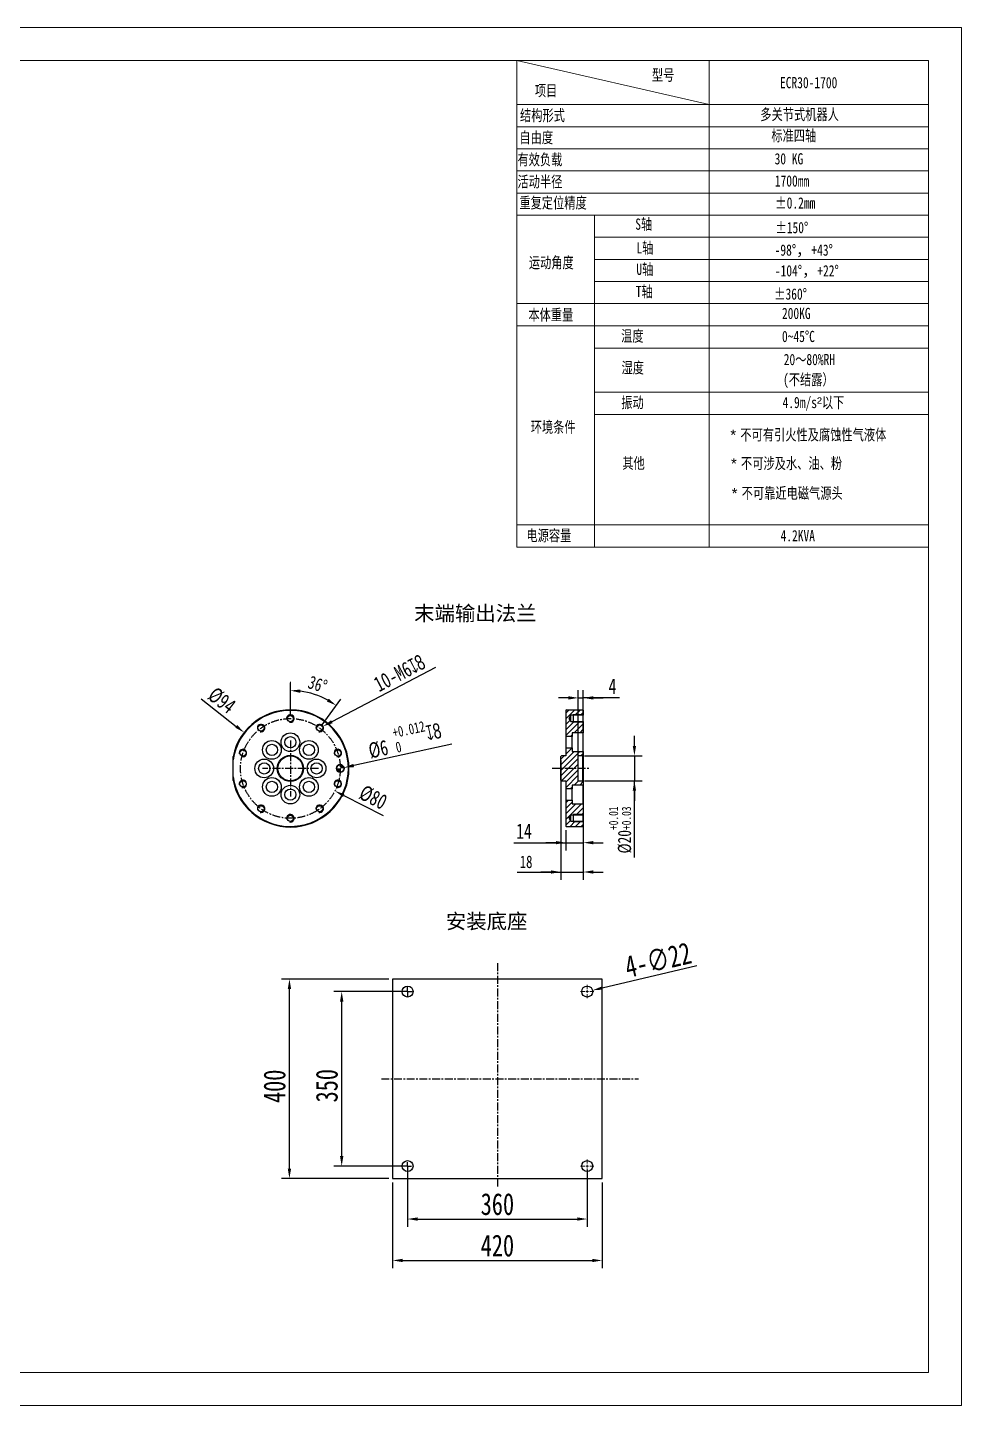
# Model space of a CAD drawing. Header units: millimetres. Extents: x -2601 to 21461, y 11492 to 21077.
# Drawn here: x 1470 to 5214, y 11492 to 17018 of the extents above; entities that cross this region are included whole.
import ezdxf

# ---------------------------------------------------------------- set-up
doc = ezdxf.new("R2010")
doc.units = ezdxf.units.MM
doc.header["$PDSIZE"] = -1
for name, pattern in [('CENTER', [50.8, 31.75, -6.35, 6.35, -6.35]), ('CENTERX2', [20.32, 12.7, -2.54, 2.54, -2.54]), ('HIDDEN', [9.525, 6.35, -3.175])]:
    doc.linetypes.add(name, pattern=pattern)
for name, color, linetype, lineweight in [('DIM', 4, 'Continuous', 0), ('标注', 7, 'Continuous', 35), ('标注层', 161, 'Continuous', 25), ('粗实线层', 7, 'Continuous', 25)]:
    doc.layers.add(name, color=color, linetype=linetype, lineweight=lineweight)
doc.layers.add('中心线层', color=1, linetype='CENTERX2')
doc.styles.get("Standard").update_dxf_attribs({"font": ''})
doc.styles.get('Standard').set_extended_font_data('HYSWLongFangSong')
doc.dimstyles.new('ISO-25', dxfattribs={"dimscale": 25, "dimtxt": 3.5, "dimasz": 1.6, "dimexe": 1.25, "dimexo": 0.625, "dimtad": 1, "dimdec": 0, "dimzin": 9, "dimdsep": 46, "dimtxsty": 'Standard', "dimcen": 2.5, "dimadec": 0, "dimazin": 2, "dimtfac": 1, "dimtdec": 0, "dimtofl": 0, "dimtmove": 0, "dimatfit": 3, "dimfxl": 1, "dimarcsym": 0})
pattern_1 = [(45, (-19188.629, 14127.14), (-11.22532, 11.22532), [])]

# ---------------------------------------------------------------- blocks, each defined once
blk = doc.blocks.new('SW_CENTERMARKSYMBOL_0')
at = {"layer": '中心线层', "color": 0}
for p, q in [((-0.3, 0), (-9.45, 0)), ((0, 0), (-0.15, 0)), ((0, 0.3), (0, 9.45)), ((0, 0), (0, 0.15)), ((0, 0), (0, -0.15)), ((0, 0), (0.15, 0)), ((0.3, 0), (9.45, 0)), ((0, -0.3), (0, -9.45))]:
    blk.add_line(p, q, dxfattribs=at)
blk = doc.blocks.new('SW_CENTERMARKSYMBOL_1')
at = {"layer": '中心线层', "color": 0}
for p, q in [((-0.3, 0), (-7.65, 0)), ((0, 0), (-0.15, 0)), ((0, 0.3), (0, 7.65)), ((0, 0), (0, 0.15)), ((0, 0), (0, -0.15)), ((0, 0), (0.15, 0)), ((0.3, 0), (7.65, 0)), ((0, -0.3), (0, -7.65))]:
    blk.add_line(p, q, dxfattribs=at)
blk = doc.blocks.new('SW_CENTERMARKSYMBOL_2')
at = {"color": 0, "linetype": 'Continuous', "lineweight": 0}
for p, q in [((-5, 0), (-13.5, 0)), ((0, 0), (-2.5, 0)), ((0, 5), (0, 13.5)), ((0, 0), (0, 2.5)), ((0, 0), (0, -2.5)), ((0, 0), (2.5, 0)), ((5, 0), (13.5, 0)), ((0, -5), (0, -13.5))]:
    blk.add_line(p, q, dxfattribs=at)
blk = doc.blocks.new('SW_CENTERMARKSYMBOL_3')
at = {"color": 0, "linetype": 'Continuous', "lineweight": 0}
for p, q in [((-5, 0), (-13.5, 0)), ((0, 0), (-2.5, 0)), ((0, 5), (0, 13.5)), ((0, 0), (0, 2.5)), ((0, 0), (0, -2.5)), ((0, 0), (2.5, 0)), ((5, 0), (13.5, 0)), ((0, -5), (0, -13.5))]:
    blk.add_line(p, q, dxfattribs=at)
blk = doc.blocks.new('*D55')
at = {"color": 0, "lineweight": -2}
for p, q in [((2918, 13202.3), (2488.7, 13202.3)), ((2519.9, 12442.3), (2519.9, 13162.3)), ((2918, 12402.3), (2488.7, 12402.3))]:
    blk.add_line(p, q, dxfattribs=at)
at = {"color": 0}
for points in [[(2513.2, 13162.3), (2526.6, 13162.3), (2519.9, 13202.3)], [(2513.2, 12442.3), (2526.6, 12442.3), (2519.9, 12402.3)]]:
    blk.add_solid(points, dxfattribs=at)
at = {"layer": 'Defpoints', "color": 0}
for p in [(2519.9, 13202.3), (2933.6, 13202.3), (2933.6, 12402.3)]:
    blk.add_point(p, dxfattribs=at)
at = {"color": 0, "insert": (2460.5, 12772.3), "char_height": 87.5, "attachment_point": 5, "rotation": 90}
blk.add_mtext('400', dxfattribs=at)
blk = doc.blocks.new('*D56')
at = {"color": 0, "lineweight": -2}
for p, q in [((2933.6, 12386.7), (2933.6, 12042.6)), ((3773.6, 12386.7), (3773.6, 12042.6)), ((2973.6, 12073.9), (3733.6, 12073.9))]:
    blk.add_line(p, q, dxfattribs=at)
at = {"color": 0}
for points in [[(2973.6, 12080.5), (2973.6, 12067.2), (2933.6, 12073.9)], [(3733.6, 12080.5), (3733.6, 12067.2), (3773.6, 12073.9)]]:
    blk.add_solid(points, dxfattribs=at)
at = {"layer": 'Defpoints', "color": 0}
for p in [(2933.6, 12402.3), (3773.6, 12402.3), (3773.6, 12073.9)]:
    blk.add_point(p, dxfattribs=at)
at = {"color": 0, "insert": (3353.6, 12133.2), "char_height": 87.5, "attachment_point": 5}
blk.add_mtext('420', dxfattribs=at)
blk = doc.blocks.new('*D57')
at = {"color": 0, "lineweight": -2}
for p, q in [((2978, 13152.3), (2698.2, 13152.3)), ((2729.5, 12492.3), (2729.5, 13112.3)), ((2978.3, 12452.3), (2698.2, 12452.3))]:
    blk.add_line(p, q, dxfattribs=at)
at = {"color": 0}
for points in [[(2722.8, 13112.3), (2736.1, 13112.3), (2729.5, 13152.3)], [(2722.8, 12492.3), (2736.1, 12492.3), (2729.5, 12452.3)]]:
    blk.add_solid(points, dxfattribs=at)
at = {"layer": 'Defpoints', "color": 0}
for p in [(2729.5, 13152.3), (2993.6, 13152.3), (2993.9, 12452.3)]:
    blk.add_point(p, dxfattribs=at)
at = {"color": 0, "insert": (2670.1, 12774.6), "char_height": 87.5, "attachment_point": 5, "rotation": 90}
blk.add_mtext('350', dxfattribs=at)
blk = doc.blocks.new('*D58')
at = {"color": 0, "lineweight": -2}
for p, q in [((2993.6, 12436.1), (2993.6, 12208.7)), ((3713.6, 12436.7), (3713.6, 12208.7)), ((3033.6, 12240), (3673.6, 12240))]:
    blk.add_line(p, q, dxfattribs=at)
at = {"color": 0}
for points in [[(3033.6, 12246.6), (3033.6, 12233.3), (2993.6, 12240)], [(3673.6, 12246.6), (3673.6, 12233.3), (3713.6, 12240)]]:
    blk.add_solid(points, dxfattribs=at)
at = {"layer": 'Defpoints', "color": 0}
for p in [(2993.6, 12451.7), (3713.6, 12452.3), (3713.6, 12240)]:
    blk.add_point(p, dxfattribs=at)
at = {"color": 0, "insert": (3353.6, 12299.3), "char_height": 87.5, "attachment_point": 5}
blk.add_mtext('360', dxfattribs=at)
blk = doc.blocks.new('*D59')
at = {"color": 0, "lineweight": -2}
blk.add_line((4153.1, 13254.8), (3774, 13166.4), dxfattribs=at)
at = {"color": 0}
blk.add_solid([(3772.5, 13172.9), (3775.5, 13159.9), (3735.1, 13157.3)], dxfattribs=at)
at = {"layer": 'Defpoints', "color": 0}
for p in [(3735.1, 13157.3), (3692.2, 13147.3)]:
    blk.add_point(p, dxfattribs=at)
at = {"color": 0, "insert": (3997.4, 13279.5), "char_height": 87.5, "attachment_point": 5, "rotation": 13.1279}
blk.add_mtext('4-∅22', dxfattribs=at)
blk = doc.blocks.new('SW_DOWELSYMBOL_0')
at = {"linetype": 'Continuous', "lineweight": 35}
h = blk.add_hatch(color=0, dxfattribs=at)
edge = h.paths.add_edge_path(flags=0)
edge.add_arc((0, 0), 3, 180, 270)
edge.add_line((0, -3), (0, 0))
edge.add_line((0, 0), (-3, 0))
h = blk.add_hatch(color=0, dxfattribs=at)
edge = h.paths.add_edge_path(flags=0)
edge.add_arc((0, 0), 3, 0, 90)
edge.add_line((0, 3), (0, 0))
edge.add_line((0, 0), (3, 0))
at = {"layer": '标注', "color": 0}
blk.add_circle((0, 0), 3, dxfattribs=at)
blk = doc.blocks.new('*D60')
at = {"color": 0, "lineweight": -2}
for p, q in [((3698, 13982), (3698, 13718.1)), ((3628, 13799.5), (3628, 13718.1)), ((3420, 13749.3), (3628, 13749.3)), ((3588, 13749.3), (3548, 13749.3)), ((3628, 13749.3), (3698, 13749.3)), ((3738, 13749.3), (3778, 13749.3))]:
    blk.add_line(p, q, dxfattribs=at)
at = {"color": 0}
for points in [[(3588, 13756), (3588, 13742.7), (3628, 13749.3)], [(3738, 13756), (3738, 13742.7), (3698, 13749.3)]]:
    blk.add_solid(points, dxfattribs=at)
at = {"layer": 'Defpoints', "color": 0}
for p in [(3698, 13997.6), (3628, 13815.1), (3698, 13749.3)]:
    blk.add_point(p, dxfattribs=at)
at = {"color": 0, "insert": (3460.4, 13795.6), "char_height": 87.5, "attachment_point": 5}
blk.add_mtext('{\\H0.7x;14}', dxfattribs=at)
blk = doc.blocks.new('*D61')
at = {"color": 0, "lineweight": -2}
for p, q in [((3902.9, 14137.6), (3902.9, 14177.6)), ((3702.3, 14097.6), (3934.1, 14097.6)), ((3902.9, 14097.6), (3902.9, 13997.6)), ((3702.3, 13997.6), (3934.1, 13997.6)), ((3902.9, 13689.3), (3902.9, 13997.6)), ((3902.9, 13957.6), (3902.9, 13917.6))]:
    blk.add_line(p, q, dxfattribs=at)
at = {"color": 0}
for points in [[(3896.2, 14137.6), (3909.6, 14137.6), (3902.9, 14097.6)], [(3896.2, 13957.6), (3909.6, 13957.6), (3902.9, 13997.6)]]:
    blk.add_solid(points, dxfattribs=at)
at = {"layer": 'Defpoints', "color": 0}
for p in [(3686.7, 14097.6), (3686.7, 13997.6), (3902.9, 13997.6)]:
    blk.add_point(p, dxfattribs=at)
at = {"color": 0, "insert": (3846.2, 13800.3), "char_height": 87.5, "attachment_point": 5, "rotation": 90}
blk.add_mtext('{\\H0.604x;%%C20\\H0.7x;\\S+0.01^ +0.03;}', dxfattribs=at)
blk = doc.blocks.new('*D62')
at = {"color": 0, "lineweight": -2}
for p, q in [((3638, 14329.9), (3598, 14329.9)), ((3678, 14013.2), (3678, 14361.2)), ((3678, 14329.9), (3698, 14329.9)), ((3698, 14010.7), (3698, 14361.2)), ((3842.9, 14329.9), (3698, 14329.9)), ((3738, 14329.9), (3778, 14329.9))]:
    blk.add_line(p, q, dxfattribs=at)
at = {"color": 0}
for points in [[(3638, 14336.6), (3638, 14323.3), (3678, 14329.9)], [(3738, 14336.6), (3738, 14323.3), (3698, 14329.9)]]:
    blk.add_solid(points, dxfattribs=at)
at = {"layer": 'Defpoints', "color": 0}
for p in [(3698, 14329.9), (3678, 13997.6), (3698, 13995.1)]:
    blk.add_point(p, dxfattribs=at)
at = {"color": 0, "insert": (3814.8, 14376.2), "char_height": 87.5, "attachment_point": 5}
blk.add_mtext('{\\H0.7x;4}', dxfattribs=at)
blk = doc.blocks.new('*D63')
at = {"color": 0, "lineweight": -2}
blk.add_line((2165.6, 14325.5), (2306.7, 14215.8), dxfattribs=at)
at = {"color": 0}
blk.add_solid([(2310.7, 14221.1), (2302.6, 14210.6), (2338.2, 14191.3)], dxfattribs=at)
at = {"layer": 'Defpoints', "color": 0}
for p in [(2338.2, 14191.3), (2709.2, 13902.8)]:
    blk.add_point(p, dxfattribs=at)
at = {"color": 0, "insert": (2248.7, 14319.5), "char_height": 87.5, "attachment_point": 5, "rotation": 322.1283}
blk.add_mtext('{\\H0.7x;%%C94}', dxfattribs=at)
blk = doc.blocks.new('*D64')
at = {"color": 0, "lineweight": -2}
blk.add_line((2737.8, 13938.6), (2895.8, 13858.5), dxfattribs=at)
at = {"color": 0}
blk.add_solid([(2740.8, 13944.5), (2734.8, 13932.6), (2702.1, 13956.6)], dxfattribs=at)
at = {"layer": 'Defpoints', "color": 0}
for p in [(2345.3, 14137.4), (2702.1, 13956.6)]:
    blk.add_point(p, dxfattribs=at)
at = {"color": 0, "insert": (2855.5, 13930.8), "char_height": 87.5, "attachment_point": 5, "rotation": 333.1315}
blk.add_mtext('{\\H0.7x;%%C80}', dxfattribs=at)
blk = doc.blocks.new('*D65')
at = {"color": 0, "lineweight": -2}
for p, q in [((2523.7, 14262.6), (2523.7, 14390.7)), ((2650.5, 14221.5), (2725.7, 14325))]:
    blk.add_line(p, q, dxfattribs=at)
blk.add_arc((2523.7, 14047), 312.4, 61.3417, 82.6583, dxfattribs=at)
at = {"color": 0}
for points in [[(2563.2, 14350.2), (2564.1, 14363.5), (2523.7, 14359.4)], [(2677.1, 14326.8), (2670, 14315.5), (2707.3, 14299.7)]]:
    blk.add_solid(points, dxfattribs=at)
at = {"layer": 'Defpoints', "color": 0}
for p in [(2650.8, 14332.4), (2523.7, 14247), (2641.3, 14208.8), (2523.7, 14047), (2523.7, 14047)]:
    blk.add_point(p, dxfattribs=at)
at = {"color": 0, "insert": (2633.3, 14384.1), "char_height": 87.5, "attachment_point": 5, "rotation": 342}
blk.add_mtext('{\\H0.604x;36°}', dxfattribs=at)
blk = doc.blocks.new('*D66')
at = {"color": 0, "lineweight": -2}
blk.add_line((3171.6, 14144.3), (2777.5, 14058.7), dxfattribs=at)
at = {"color": 0}
blk.add_solid([(2776.1, 14065.2), (2778.9, 14052.2), (2738.4, 14050.2)], dxfattribs=at)
at = {"layer": 'Defpoints', "color": 0}
for p in [(2709.1, 14043.8), (2738.4, 14050.2)]:
    blk.add_point(p, dxfattribs=at)
at = {"color": 0, "insert": (2980.7, 14167.6), "char_height": 87.5, "attachment_point": 5, "rotation": 12.2537}
blk.add_mtext('{\\H0.7x;%%C6 \\H0.7x;\\S+0.012^ 0;\\A1;\\fGDT|b0|i0|c0|p2;\\H1.42857x;\\W0.7;x8}', dxfattribs=at)
blk = doc.blocks.new('*D67')
at = {"color": 0, "lineweight": -2}
for p, q in [((3608, 14079.5), (3608, 13600.4)), ((3698, 14084.5), (3698, 13600.4)), ((3433.4, 13631.6), (3608, 13631.6)), ((3568, 13631.6), (3528, 13631.6)), ((3608, 13631.6), (3698, 13631.6)), ((3738, 13631.6), (3778, 13631.6))]:
    blk.add_line(p, q, dxfattribs=at)
at = {"color": 0}
for points in [[(3568, 13638.3), (3568, 13625), (3608, 13631.6)], [(3738, 13638.3), (3738, 13625), (3698, 13631.6)]]:
    blk.add_solid(points, dxfattribs=at)
at = {"layer": 'Defpoints', "color": 0}
for p in [(3608, 14095.1), (3698, 14100.1), (3698, 13631.6)]:
    blk.add_point(p, dxfattribs=at)
at = {"color": 0, "insert": (3468.7, 13672.2), "char_height": 87.5, "attachment_point": 5}
blk.add_mtext('{\\H0.57143x;18}', dxfattribs=at)

msp = doc.modelspace()

# ---------------------------------------------------------------- hatches: boundary and pattern name
at = {"lineweight": 5, "true_color": 0x67adff}
h = msp.add_hatch(dxfattribs=at)
h.set_pattern_fill('ANSI31', color=161, scale=5, style=0)
h.set_pattern_definition(pattern_1)
h.paths.add_polyline_path([(3653, 14190.1), (3698, 14190.1), (3698, 14235.1), (3648, 14235.1), (3640.5, 14247.6), (3648, 14260.1), (3698, 14260.1), (3698, 14280.1), (3695.5, 14282.6), (3630.5, 14282.6), (3628, 14280.1), (3628, 14175.1), (3653, 14175.1)], flags=0)
h = msp.add_hatch(dxfattribs=at)
h.set_pattern_fill('ANSI31', color=161, scale=5, style=0)
h.set_pattern_definition([(45, (2665.653, 13433.719), (-11.22532, 11.22532), [])])
h.paths.add_polyline_path([(3628, 14130.1), (3628, 14097.6), (3610.5, 14097.6), (3608, 14095.1), (3608, 14000.1), (3610.5, 13997.6), (3628, 13997.6), (3628, 13965.1), (3653, 13965.1), (3653, 13980.1), (3698, 13980.1), (3698, 13995.1), (3695.5, 13997.6), (3678, 13997.6), (3678, 14097.6), (3695.5, 14097.6), (3698, 14100.1), (3698, 14115.1), (3653, 14115.1), (3653, 14130.1)], flags=0)
h = msp.add_hatch(dxfattribs=at)
h.set_pattern_fill('ANSI31', color=161, scale=5, style=0)
h.set_pattern_definition(pattern_1)
h.paths.add_polyline_path([(3653, 13905.1), (3653, 13920.1), (3628, 13920.1), (3628, 13815.1), (3630.5, 13812.6), (3695.5, 13812.6), (3698, 13815.1), (3698, 13835.1), (3648, 13835.1), (3640.5, 13847.6), (3648, 13860.1), (3698, 13860.1), (3698, 13905.1)], flags=0)

# ---------------------------------------------------------------- linework, layer by layer
at = {"color": 0, "linetype": 'Continuous', "lineweight": 0}
for p, q in [((5214, 17018.2), (-2601, 17018.2)), ((5214, 11492.4), (5214, 17018.2))]:
    msp.add_line(p, q, dxfattribs=at)
at = {"color": 0, "linetype": 'Continuous', "lineweight": 15}
for p, q in [((5082.4, 16886.6), (-2469.4, 16886.6)), ((5082.4, 11624), (5082.4, 16886.6))]:
    msp.add_line(p, q, dxfattribs=at)
msp.add_line((3105.4, 14451.8), (2690, 14234.3))
at = {"color": 7, "linetype": 'HIDDEN', "lineweight": 18}
msp.add_line((2523.7, 14394.2), (2523.7, 14362.5), dxfattribs=at)
at = {"color": 161, "lineweight": 30, "true_color": 0x67adff}
for p, q in [((3630.5, 14282.6), (3628, 14280.1)), ((3628, 14280.1), (3628, 14175.1)), ((3630.5, 14282.6), (3695.5, 14282.6)), ((3648, 14260.1), (3640.5, 14247.6)), ((3698, 14260.1), (3648, 14260.1)), ((3648, 14235.1), (3648, 14260.1)), ((3698, 14262.6), (3658, 14262.6)), ((3658, 14262.6), (3658, 14232.6)), ((3698, 14280.1), (3695.5, 14282.6)), ((3698, 14280.1), (3698, 14260.1)), ((3698, 14235.1), (3698, 14260.1)), ((3640.5, 14247.6), (3648, 14235.1)), ((3648, 14235.1), (3698, 14235.1)), ((3698, 14232.6), (3658, 14232.6)), ((3698, 14235.1), (3698, 14190.1)), ((3653, 14175.1), (3628, 14175.1)), ((3628, 14175.1), (3628, 14130.1)), ((3653, 14190.1), (3653, 14175.1)), ((3698, 14190.1), (3653, 14190.1)), ((3653, 14130.1), (3653, 14175.1)), ((3698, 14115.1), (3698, 14190.1)), ((3610.5, 14097.6), (3608, 14095.1)), ((3608, 14000.1), (3608, 14095.1)), ((3628, 14097.6), (3610.5, 14097.6)), ((3628, 14130.1), (3653, 14130.1)), ((3628, 14130.1), (3628, 14097.6)), ((3653, 14130.1), (3653, 14115.1)), ((3653, 14115.1), (3698, 14115.1)), ((3695.5, 14097.6), (3678, 14097.6)), ((3678, 13997.6), (3678, 14097.6)), ((3695.5, 14097.6), (3698, 14100.1)), ((3695.5, 13997.6), (3695.5, 14097.6)), ((3698, 14115.1), (3698, 14100.1)), ((3698, 14100.1), (3698, 13995.1)), ((2293.7, 14013), (2293.7, 14081)), ((3608, 14000.1), (3610.5, 13997.6)), ((3610.5, 13997.6), (3628, 13997.6)), ((3628, 13997.6), (3628, 13965.1)), ((3678, 13997.6), (3695.5, 13997.6)), ((3698, 13995.1), (3695.5, 13997.6)), ((3698, 13995.1), (3698, 13980.1)), ((3653, 13965.1), (3628, 13965.1)), ((3628, 13965.1), (3628, 13920.1)), ((3698, 13980.1), (3653, 13980.1)), ((3653, 13980.1), (3653, 13965.1)), ((3653, 13920.1), (3653, 13965.1)), ((3698, 13905.1), (3698, 13980.1)), ((3628, 13920.1), (3628, 13815.1)), ((3628, 13920.1), (3653, 13920.1)), ((3653, 13920.1), (3653, 13905.1)), ((3653, 13905.1), (3698, 13905.1)), ((3698, 13905.1), (3698, 13860.1)), ((3628, 13815.1), (3630.5, 13812.6)), ((3648, 13860.1), (3640.5, 13847.6)), ((3640.5, 13847.6), (3648, 13835.1)), ((3698, 13860.1), (3648, 13860.1)), ((3648, 13835.1), (3648, 13860.1)), ((3648, 13835.1), (3698, 13835.1)), ((3698, 13862.6), (3658, 13862.6)), ((3658, 13862.6), (3658, 13832.6)), ((3698, 13832.6), (3658, 13832.6)), ((3695.5, 13812.6), (3698, 13815.1)), ((3698, 13835.1), (3698, 13860.1)), ((3698, 13835.1), (3698, 13815.1)), ((3695.5, 13812.6), (3630.5, 13812.6)), ((2933.6, 13202.3), (2933.6, 12402.3)), ((3773.6, 13202.3), (2933.6, 13202.3)), ((3773.6, 12402.3), (3773.6, 13202.3)), ((2933.6, 12402.3), (3773.6, 12402.3))]:
    msp.add_line(p, q, dxfattribs=at)
at = {"color": 1, "linetype": 'CENTER'}
for p, q in [((2523.7, 14159.2), (2523.7, 13934.9)), ((2635.9, 14047), (2411.6, 14047)), ((3573.8, 14048.1), (3723.2, 14048.3)), ((3353.6, 13266.2), (3353.6, 12368.8)), ((2888.6, 12802.3), (3919.8, 12802.3))]:
    msp.add_line(p, q, dxfattribs=at)
at = {"color": 7, "linetype": 'Continuous', "lineweight": 15}
msp.add_line((-2469.4, 11624), (5082.4, 11624), dxfattribs=at)
at = {"color": 7, "linetype": 'Continuous', "lineweight": 0}
msp.add_line((-2601, 11492.4), (5214, 11492.4), dxfattribs=at)
at = {"color": 161, "lineweight": 30, "true_color": 0x67adff}
for centre, radius in [((2523.7, 14247), 12.5), ((2406.2, 14208.8), 12.5), ((2641.3, 14208.8), 12.5), ((2449.5, 14121.3), 37.5), ((2523.7, 14152), 37.5), ((2523.7, 14152), 22.5), ((2598, 14121.3), 37.5), ((2333.5, 14108.8), 12.5), ((2449.5, 14121.3), 22.5), ((2523.7, 14047), 52.5), ((2523.7, 14047), 50), ((2598, 14121.3), 22.5), ((2418.7, 14047), 37.5), ((2418.7, 14047), 22.5), ((2628.7, 14047), 37.5), ((2628.7, 14047), 22.5), ((2333.5, 13985.2), 12.5), ((2449.5, 13972.8), 37.5), ((2449.5, 13972.8), 22.5), ((2598, 13972.8), 37.5), ((2598, 13972.8), 22.5), ((2713.9, 13985.2), 12.5), ((2523.7, 13942), 37.5), ((2523.7, 13942), 22.5), ((2406.2, 13885.2), 12.5), ((2641.3, 13885.2), 12.5), ((2523.7, 13847), 12.5), ((2993.6, 13152.3), 22), ((3713.6, 13152.3), 22), ((2993.6, 12452.3), 22), ((3713.6, 12452.3), 22)]:
    msp.add_circle(centre, radius, dxfattribs=at)
at = {"color": 1, "linetype": 'CENTER'}
msp.add_circle((2523.7, 14047), 200, dxfattribs=at)
at = {"color": 161, "linetype": 'Continuous', "lineweight": 25, "true_color": 0x67adff}
msp.add_circle((2713.9, 14108.8), 12.5, dxfattribs=at)
at = {"color": 161, "lineweight": 30, "true_color": 0x67adff}
for centre, radius, start, end in [((2523.7, 14047), 235, 191.8403, 168.1597), ((2523.7, 14047), 232.5, 188.4098, 171.5902), ((2523.7, 14247), 15, 255, 195), ((2406.2, 14208.8), 15, 255, 195), ((2641.3, 14208.8), 15, 255, 195), ((2333.5, 14108.8), 15, 255, 195), ((2713.9, 14108.8), 15, 255, 195), ((2333.5, 13985.2), 15, 255, 195), ((2713.9, 13985.2), 15, 255, 195), ((2406.2, 13885.2), 15, 255, 195), ((2641.3, 13885.2), 15, 255, 195), ((2523.7, 13847), 15, 255, 195)]:
    msp.add_arc(centre, radius, start, end, dxfattribs=at)
for points in [[(2293.7, 14081), (2293.7, 14085.8), (2293.7, 14090.5), (2293.7, 14095.2)], [(2293.7, 13998.8), (2293.7, 14003.5), (2293.7, 14008.3), (2293.7, 14013)]]:
    msp.add_open_spline(points, degree=3, dxfattribs=at)
msp.add_solid([(2686.9, 14240.2), (2693.1, 14228.4), (2654.6, 14215.8)])
at = {"layer": 'DIM', "color": 0, "linetype": 'Continuous', "lineweight": 0}
msp.add_line((5082.4, 16886.6), (5082.4, 13956.9), dxfattribs=at)
at = {"layer": '标注层', "color": 0, "linetype": 'Continuous', "lineweight": 15}
for p, q in [((3432, 16886.6), (4203.1, 16709.3)), ((3432, 16886.6), (5082.4, 16886.6)), ((3432, 16886.6), (3432, 14935)), ((4203.1, 16886.6), (4203.1, 14935)), ((3432, 16709.3), (5082.4, 16709.3)), ((3432, 16620.6), (5082.4, 16620.6)), ((3432, 16531.9), (5082.4, 16531.9)), ((3432, 16443.2), (5082.4, 16443.2)), ((3432, 16354.6), (5082.4, 16354.6)), ((3432, 16265.9), (5082.4, 16265.9)), ((3432, 16265.9), (5082.4, 16265.9)), ((3742.4, 16265.9), (3742.4, 14935.8)), ((3742.4, 16177.2), (5082.4, 16177.2)), ((3742.4, 16088.6), (5082.4, 16088.6)), ((3742.4, 16088.6), (5082.4, 16088.6)), ((3742.4, 15999.9), (5082.4, 15999.9)), ((3742.4, 15999.9), (5082.4, 15999.9)), ((3432, 15911.2), (5082.4, 15911.2)), ((3432, 15821.7), (5082.4, 15821.7)), ((3432, 15821.7), (5082.4, 15821.7)), ((3742.4, 15821.7), (3742.4, 15023.7)), ((3742.4, 15733), (5082.4, 15733)), ((3742.4, 15555.7), (5082.4, 15555.7)), ((3742.4, 15467), (5082.4, 15467)), ((3432, 15023.7), (5082.4, 15023.7)), ((3432, 14935), (5082.4, 14935))]:
    msp.add_line(p, q, dxfattribs=at)
at = {"layer": '粗实线层', "linetype": 'Continuous'}
msp.add_circle((2723.7, 14047), 15, dxfattribs=at)

# ---------------------------------------------------------------- block references
at = {"color": 161, "linetype": 'Continuous', "lineweight": 25, "true_color": 0x67adff, "xscale": 5, "yscale": 5, "zscale": 5}
msp.add_blockref('SW_DOWELSYMBOL_0', (2723.7, 14047), dxfattribs=at)
at = {"color": 1, "linetype": 'CENTER', "xscale": 2, "yscale": 2, "zscale": 2}
for name, p in [('SW_CENTERMARKSYMBOL_0', (2993.6, 13152.3)), ('SW_CENTERMARKSYMBOL_3', (3713.6, 13152.3)), ('SW_CENTERMARKSYMBOL_1', (2993.6, 12452.3)), ('SW_CENTERMARKSYMBOL_2', (3713.6, 12452.3))]:
    msp.add_blockref(name, p, dxfattribs=at)

# ---------------------------------------------------------------- texts
at = {"char_height": 60, "attachment_point": 1}
for s, insert, width in [('{\\fSimSun|b0|i0|c134|p2;末端输出法兰}', (3019.7, 14699.4), 605.79), ('{\\fSimSun|b0|i0|c134|p2;安装底座}', (3146.8, 13464.2), 489.267)]:
    msp.add_mtext(s, dxfattribs=dict(at, insert=insert, width=width))
at = {"insert": (2960.9, 14429.1), "char_height": 87.5, "attachment_point": 5, "rotation": 27.6309}
msp.add_mtext('{\\H0.7x;10-M6\\A1;\\fGDT|b0|i0|c0|p2;\\W0.7;x8}', dxfattribs=at)
at = {"layer": '标注层', "color": 0, "linetype": 'Continuous', "lineweight": 15, "char_height": 45, "attachment_point": 1}
for s, insert, width in [('型号', (3973, 16850.1), 444.565), ('ECR30-1700', (4486.7, 16819.9), 444.565), ('项目', (3503.7, 16788), 444.565), ('结构形式', (3444.4, 16688.6), 444.565), ('多关节式机器人', (4407.7, 16692.5), 444.565), ('自由度', (3441.9, 16599.9), 444.565), ('标准四轴', (4452, 16607.3), 444.565), ('有效负载', (3434.1, 16511.3), 444.565), ('30 KG', (4465, 16514.4), 444.565), ('活动半径', (3434.1, 16422.6), 444.565), ('1700mm', (4465.9, 16425.5), 444.565), ('重复定位精度', (3441.9, 16338.1), 444.565), ('%%P0.2mm', (4467.5, 16337.3), 444.565), ('S轴', (3906.5, 16252.3), 444.565), ('%%P150%%D', (4467.8, 16238.5), 444.565), ('L轴', (3910.9, 16157.3), 444.565), ('-98°{\\fSimSun|b0|i0|c134|p2;，}+43°', (4465.2, 16148.4), 444.565), ('运动角度', (3479.7, 16098.3), 444.565), ('U轴', (3910.9, 16071.2), 444.565), ('-104°{\\fSimSun|b0|i0|c134|p2;，}+22°', (4466.1, 16065.3), 444.565), ('T轴', (3908.5, 15982), 444.565), ('%%P360%%D', (4462.7, 15972.1), 444.565), ('本体重量', (3477.8, 15888.8), 444.565), ('200KG', (4494.5, 15894.4), 444.565), ('温度', (3849.6, 15803.9), 444.565), ('0~45%%DC', (4494.6, 15801.9), 444.565), ('20～80%RH', (4501.6, 15709.6), 444.565), ('湿度', (3851.4, 15676.4), 444.565), ('(不结露）', (4498.9, 15629.2), 444.565), ('振动', (3850.3, 15537.3), 444.565), ('4.9m/s{\\farial|b0|i0|c0|p2;\\H0.9583x;²\\fHYSWLongFangSong|b0|i0|c134|p2;\\H1.044x;以下}', (4496.9, 15537.2), 444.565), ('环境条件', (3487.4, 15438.7), 444.565), ('{\\farial|b0|i0|c134|p2;\\H0.9583x;* \\fHYSWLongFangSong|b0|i0|c134|p2;\\H1.044x;不可有引火性及腐蚀性气液体}', (4287.4, 15407.9), 987.688), ('其他', (3854.3, 15294.1), 444.565), ('{\\farial|b0|i0|c134|p2;\\H0.9583x;* \\fHYSWLongFangSong|b0|i0|c134|p2;\\H1.044x;不可涉及水、油、粉}', (4290.1, 15293.1), 969.997), ('{\\farial|b0|i0|c134|p2;\\H0.9583x;* \\fHYSWLongFangSong|b0|i0|c134|p2;\\H1.044x;不可靠近电磁气源头}', (4292.8, 15173.7), 970.153), ('电源容量', (3470, 15003.8), 444.565), ('4.2KVA', (4488.9, 15003), 444.565)]:
    msp.add_mtext(s, dxfattribs=dict(at, insert=insert, width=width))

# ---------------------------------------------------------------- dimensions: what is measured, and where the dimension line sits
for p1, p2, text, picture, middle in [((2709.2, 13902.8), (2338.2, 14191.3), '{\\H0.7x;%%C94}', '*D63', (2248.7, 14319.5)), ((2709.1, 14043.8), (2738.4, 14050.2), '{\\H0.7x;%%C6 \\H0.7x;\\S+0.012^ 0;\\A1;\\fGDT|b0|i0|c0|p2;\\H1.42857x;\\W0.7;x8}', '*D66', (2980.7, 14167.6))]:
    dim = msp.add_diameter_dim_2p(p1=p1, p2=p2, text=text, dimstyle='ISO-25', override={"dimcen": 0})
    dim.commit()
    dim.dimension.update_dxf_attribs({"geometry": picture, "text_midpoint": middle})
dim = msp.add_angular_dim_2l(base=(2650.8, 14332.4), line1=((2523.7, 14047), (2523.7, 14247)), line2=((2641.3, 14208.8), (2523.7, 14047)), text='{\\H0.604x;<>}', dimstyle='ISO-25')
dim.commit()
dim.dimension.update_dxf_attribs({"geometry": '*D65', "text_midpoint": (2633.3, 14384.1)})
for base, p1, p2, text, picture, middle in [((3698, 14329.9), (3678, 13997.6), (3698, 13995.1), '{\\H0.7x;4}', '*D62', (3814.8, 14329.9)), ((3698, 13631.6), (3608, 14095.1), (3698, 14100.1), '{\\H0.57143x;18}', '*D67', (3468.7, 13631.6)), ((3698, 13749.3), (3628, 13815.1), (3698, 13997.6), '{\\H0.7x;14}', '*D60', (3460.4, 13706.7))]:
    dim = msp.add_linear_dim(base=base, p1=p1, p2=p2, text=text, dimstyle='ISO-25', override={"dimtmove": 1})
    dim.commit()
    dim.dimension.update_dxf_attribs({"geometry": picture, "text_midpoint": middle, "dimtype": 160})
dim = msp.add_linear_dim(base=(3902.9, 13997.6), p1=(3686.7, 14097.6), p2=(3686.7, 13997.6), angle=90, text='{\\H0.604x;%%C20\\H0.7x;\\S+0.01^ +0.03;}', dimstyle='ISO-25', override={"dimtmove": 1})
dim.commit()
dim.dimension.update_dxf_attribs({"geometry": '*D61', "text_midpoint": (3958.8, 13800.3), "dimtype": 160})
for p1, p2, text, override, picture, middle in [((2345.3, 14137.4), (2702.1, 13956.6), '{\\H0.7x;%%C80}', {"dimcen": 0, "dimatfit": 0}, '*D64', (2834.6, 13889.5)), ((3692.2, 13147.3), (3735.1, 13157.3), '4-<>', {"dimlfac": 0.5, "dimcen": 0}, '*D59', (4010.9, 13221.6))]:
    dim = msp.add_diameter_dim_2p(p1=p1, p2=p2, text=text, dimstyle='ISO-25', override=override)
    dim.commit()
    dim.dimension.update_dxf_attribs({"geometry": picture, "text_midpoint": middle, "dimtype": 163})
for base, p1, p2, picture, middle in [((2519.9, 13202.3), (2933.6, 12402.3), (2933.6, 13202.3), '*D55', (2519.9, 12772.3)), ((2729.5, 13152.3), (2993.9, 12452.3), (2993.6, 13152.3), '*D57', (2729.5, 12774.6))]:
    dim = msp.add_linear_dim(base=base, p1=p1, p2=p2, angle=90, dimstyle='ISO-25', override={"dimlfac": 0.5, "dimcen": 0})
    dim.commit()
    dim.dimension.update_dxf_attribs({"geometry": picture, "text_midpoint": middle, "dimtype": 160})
for base, p1, p2, picture, middle in [((3713.6, 12240), (2993.6, 12451.7), (3713.6, 12452.3), '*D58', (3353.6, 12240)), ((3773.6, 12073.9), (2933.6, 12402.3), (3773.6, 12402.3), '*D56', (3353.6, 12073.9))]:
    dim = msp.add_linear_dim(base=base, p1=p1, p2=p2, dimstyle='ISO-25', override={"dimlfac": 0.5, "dimcen": 0})
    dim.commit()
    dim.dimension.update_dxf_attribs({"geometry": picture, "text_midpoint": middle, "dimtype": 160})

doc.saveas('drawing.dxf')
